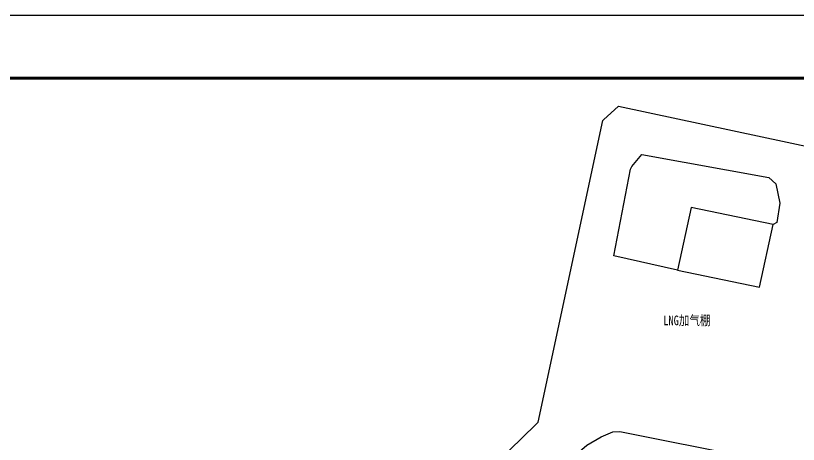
# Model space of a CAD drawing. Extents: x -534 to 560, y 572 to 1344.
# Drawn here: x -127.3 to 35.1, y 1255.1 to 1344.2 of the extents above; entities that cross this region are included whole.
import ezdxf

# ---------------------------------------------------------------- set-up
doc = ezdxf.new("R2010")
doc.units = 0
doc.header["$LTSCALE"] = 1000
doc.linetypes.add('X5', pattern=[3, 2, -1])
doc.linetypes.add('X6', pattern=[2, 1, -1])
doc.layers.get('0').update_dxf_attribs({"linetype": 'CONTINUOUS'})
for name, color, linetype in [('DLSS', 8, 'CONTINUOUS'), ('TK', 7, 'CONTINUOUS'), ('外轮廓线', 2, 'CONTINUOUS'), ('红线', 8, 'CONTINUOUS')]:
    doc.layers.add(name, color=color, linetype=linetype)
doc.styles.add('HZ', font='', dxfattribs={"width": 0.8})
doc.styles.get('HZ').set_extended_font_data('SimSun')

# ---------------------------------------------------------------- blocks, each defined once
blk = doc.blocks.new('BFGGFHBDRSGS')
at = {"layer": 'TK'}
blk.add_line((385483.9997667727, -156237.5000457103), (301383.9997667727, -156237.5000457103), dxfattribs=at)
at = {"layer": 'TK', "const_width": 50}
blk.add_lwpolyline([(303883.9997667727, -214637.5000457103), (384483.9997667727, -214637.5000457103), (384483.9997667727, -157237.5000457103), (303883.9997667727, -157237.5000457103)], close=True, dxfattribs=at)
blk = doc.blocks.new('A$C37B82D5D')
at = {"xscale": 1.25, "yscale": 1.25, "zscale": 1.25}
blk.add_blockref('BFGGFHBDRSGS', (-376729.9991856659, 269546.8752933975), dxfattribs=at)

msp = doc.modelspace()

# ---------------------------------------------------------------- linework, layer by layer
at = {"layer": 'DLSS', "color": 8, "linetype": 'X6', "flags": 128}
for points in [[(-45.3289220485749, 1237.115943429628), (-42.89892204858188, 1238.61894343012), (-40.32092204860237, 1240.389943429836), (-29.39992204857117, 1249.471943429307), (-19.340922048621, 1259.212943429695), (-18.87392204861681, 1259.752943429732), (-5.463922048584209, 1322.419943430097), (-5.348922048593522, 1322.536943429717), (-2.239922048596782, 1325.365943429628), (47.09507795142417, 1314.884943429948), (40.52107795140182, 1282.103943429523), (44.24907795140462, 1281.549943429985), (34.95707795138878, 1234.262943429509), (35.38107795138785, 1232.636943429345), (37.24307795141067, 1232.75794342962), (46.79107795142045, 1279.933943429598), (44.03784142823133, 1280.474960490697)], [(10.01907795136503, 1291.287943429881), (-3.211922048605629, 1294.276943429941), (0.3080779514129972, 1312.277943430105), (0.548077951403684, 1312.85294342936), (2.630077951398562, 1315.372943429844), (28.97707795140741, 1310.527943430105), (30.47707795140741, 1309.256943429456), (31.24907795140462, 1305.24694342968), (30.65107795140648, 1301.203943430082), (29.91207795140508, 1300.810943429926)], [(-31.77492204857117, 1233.963943429859), (-25.97792204860889, 1239.275943429777), (-10.28492204858048, 1253.596943429307), (-8.764922048620065, 1254.906943429829), (-5.817922048576293, 1256.683943429598), (-3.355922048576758, 1257.694943429538), (-1.938922048619133, 1257.783943430157), (24.77607795140648, 1252.43694343009), (26.12007795138925, 1251.694943429538), (27.22907795138599, 1250.309943429762), (27.46407795137202, 1248.80394342971), (27.20407795142091, 1247.200943429591), (22.93007795138692, 1226.698943430194), (21.65307795138506, 1225.079943429315), (19.48307795140136, 1223.982943430179), (18.77207795139111, 1223.845943430075)]]:
    msp.add_lwpolyline(points, dxfattribs=at)
msp.add_lwpolyline([(27.07807795137342, 1287.804943429874), (29.91207795140508, 1300.810943429926), (12.8530779513967, 1304.293943429933), (10.01907795136503, 1291.287943429881)], close=True, dxfattribs=at)

# ---------------------------------------------------------------- block references
at = {"layer": '外轮廓线', "ltscale": 0.03, "xscale": 0.01040000000011787, "yscale": 0.01040000000011787, "zscale": 0.01040000000024591}
msp.add_blockref('A$C37B82D5D', (-533.6936044818576, 571.9976082240423), dxfattribs=at)

# ---------------------------------------------------------------- texts
at = {"layer": '红线', "color": 8, "linetype": 'X5', "insert": (7.062041251032497, 1281.874121922636), "char_height": 2, "width": 10.88137066853233, "attachment_point": 1, "style": 'HZ'}
msp.add_mtext('LNG加气棚', dxfattribs=at)

doc.saveas('drawing.dxf')
